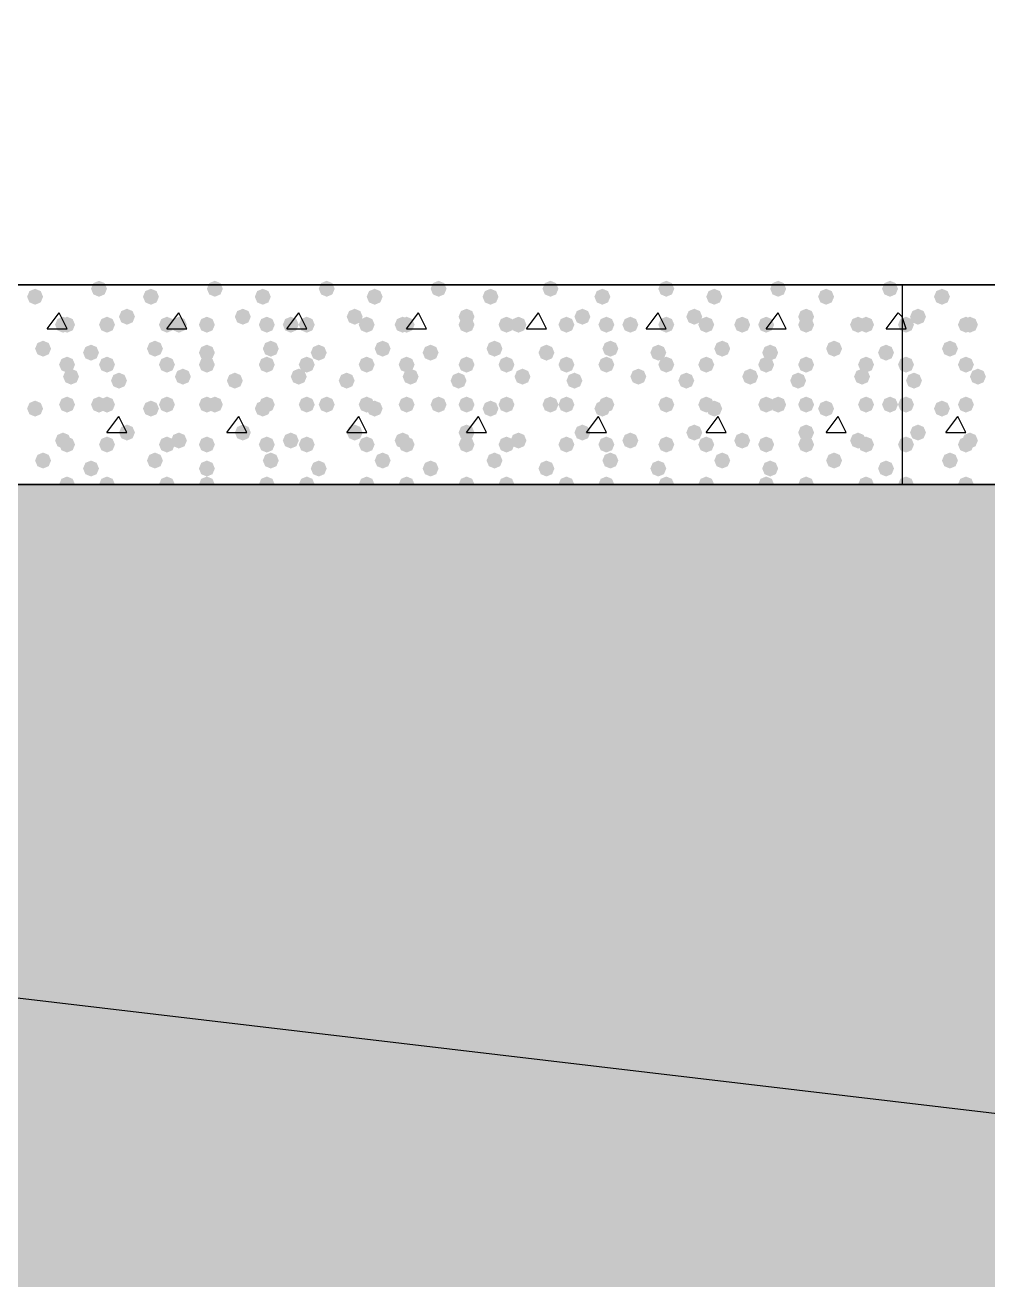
# Model space of a CAD drawing. Header units: millimetres. Extents: x 0 to 420, y 0 to 297.
# Drawn here: x 79.57 to 89.77, y 118.49 to 131.78 of the extents above; entities that cross this region are included whole.
import ezdxf

# ---------------------------------------------------------------- set-up
doc = ezdxf.new("R2010")
doc.units = ezdxf.units.MM
doc.layers.get('0').update_dxf_attribs({"linetype": 'CONTINUOUS'})

msp = doc.modelspace()

# ---------------------------------------------------------------- hatches: boundary and pattern name
at = {"true_color": 0x000008}
for points in [[(79.756, 128.905), (79.731129, 128.845204), (79.671333, 128.820333), (79.611537, 128.845204), (79.586667, 128.905), (79.611537, 128.964796), (79.671333, 128.989667), (79.731129, 128.964796)], [(80.433333, 128.989667), (80.408463, 128.929871), (80.348667, 128.905), (80.288871, 128.929871), (80.264, 128.989667), (80.288871, 129.049462), (80.348667, 129.074333), (80.408462, 129.049463)], [(80.983667, 128.905), (80.958796, 128.845204), (80.899, 128.820333), (80.839204, 128.845204), (80.814333, 128.905), (80.839204, 128.964796), (80.899, 128.989667), (80.958796, 128.964796)], [(81.661, 128.989667), (81.636129, 128.929871), (81.576333, 128.905), (81.516537, 128.929871), (81.491667, 128.989667), (81.516537, 129.049462), (81.576333, 129.074333), (81.636129, 129.049463)], [(82.169, 128.905), (82.144129, 128.845204), (82.084333, 128.820333), (82.024538, 128.845204), (81.999667, 128.905), (82.024537, 128.964796), (82.084333, 128.989667), (82.144129, 128.964796)], [(82.846333, 128.989667), (82.821462, 128.929871), (82.761667, 128.905), (82.701871, 128.929871), (82.677, 128.989667), (82.701871, 129.049462), (82.761667, 129.074333), (82.821462, 129.049463)], [(83.354333, 128.905), (83.329462, 128.845204), (83.269667, 128.820333), (83.209871, 128.845204), (83.185, 128.905), (83.209871, 128.964796), (83.269667, 128.989667), (83.329462, 128.964796)], [(84.031667, 128.989667), (84.006796, 128.929871), (83.947, 128.905), (83.887204, 128.929871), (83.862333, 128.989667), (83.887204, 129.049462), (83.947, 129.074333), (84.006796, 129.049463)], [(84.582, 128.905), (84.557129, 128.845204), (84.497333, 128.820333), (84.437538, 128.845204), (84.412667, 128.905), (84.437537, 128.964796), (84.497333, 128.989667), (84.557129, 128.964796)], [(85.217, 128.989667), (85.192129, 128.929871), (85.132333, 128.905), (85.072538, 128.929871), (85.047667, 128.989667), (85.072537, 129.049462), (85.132333, 129.074333), (85.192129, 129.049463)], [(85.767333, 128.905), (85.742463, 128.845204), (85.682667, 128.820333), (85.622871, 128.845204), (85.598, 128.905), (85.622871, 128.964796), (85.682667, 128.989667), (85.742462, 128.964796)], [(86.444667, 128.989667), (86.419796, 128.929871), (86.36, 128.905), (86.300204, 128.929871), (86.275333, 128.989667), (86.300204, 129.049462), (86.36, 129.074333), (86.419796, 129.049463)], [(86.952667, 128.905), (86.927796, 128.845204), (86.868, 128.820333), (86.808204, 128.845204), (86.783333, 128.905), (86.808204, 128.964796), (86.868, 128.989667), (86.927796, 128.964796)], [(87.63, 128.989667), (87.605129, 128.929871), (87.545333, 128.905), (87.485538, 128.929871), (87.460667, 128.989667), (87.485537, 129.049462), (87.545333, 129.074333), (87.605129, 129.049463)], [(88.138, 128.905), (88.113129, 128.845204), (88.053333, 128.820333), (87.993537, 128.845204), (87.968667, 128.905), (87.993537, 128.964796), (88.053333, 128.989667), (88.113129, 128.964796)], [(88.815333, 128.989667), (88.790463, 128.929871), (88.730667, 128.905), (88.670871, 128.929871), (88.646, 128.989667), (88.670871, 129.049462), (88.730667, 129.074333), (88.790462, 129.049463)], [(80.729667, 128.693333), (80.704796, 128.633537), (80.645, 128.608667), (80.585204, 128.633537), (80.560333, 128.693333), (80.585204, 128.753129), (80.645, 128.778), (80.704796, 128.753129)], [(81.957333, 128.693333), (81.932463, 128.633537), (81.872667, 128.608667), (81.812871, 128.633537), (81.788, 128.693333), (81.812871, 128.753129), (81.872667, 128.778), (81.932462, 128.753129)], [(83.142667, 128.693333), (83.117796, 128.633537), (83.058, 128.608667), (82.998204, 128.633537), (82.973333, 128.693333), (82.998204, 128.753129), (83.058, 128.778), (83.117796, 128.753129)], [(84.328, 128.693333), (84.303129, 128.633537), (84.243333, 128.608667), (84.183538, 128.633537), (84.158667, 128.693333), (84.183537, 128.753129), (84.243333, 128.778), (84.303129, 128.753129)], [(85.555667, 128.693333), (85.530796, 128.633537), (85.471, 128.608667), (85.411204, 128.633537), (85.386333, 128.693333), (85.411204, 128.753129), (85.471, 128.778), (85.530796, 128.753129)], [(86.741, 128.693333), (86.716129, 128.633537), (86.656333, 128.608667), (86.596537, 128.633537), (86.571667, 128.693333), (86.596537, 128.753129), (86.656333, 128.778), (86.716129, 128.753129)], [(87.926333, 128.693333), (87.901462, 128.633537), (87.841667, 128.608667), (87.781871, 128.633537), (87.757, 128.693333), (87.781871, 128.753129), (87.841667, 128.778), (87.901462, 128.753129)], [(80.052333, 128.608667), (80.027463, 128.548871), (79.967667, 128.524), (79.907871, 128.548871), (79.883, 128.608667), (79.907871, 128.668462), (79.967667, 128.693333), (80.027462, 128.668463)], [(80.094667, 128.608667), (80.069796, 128.548871), (80.01, 128.524), (79.950204, 128.548871), (79.925333, 128.608667), (79.950204, 128.668462), (80.01, 128.693333), (80.069796, 128.668463)], [(80.518, 128.608667), (80.493129, 128.548871), (80.433333, 128.524), (80.373537, 128.548871), (80.348667, 128.608667), (80.373537, 128.668462), (80.433333, 128.693333), (80.493129, 128.668463)], [(81.153, 128.608667), (81.128129, 128.548871), (81.068333, 128.524), (81.008537, 128.548871), (80.983667, 128.608667), (81.008537, 128.668462), (81.068333, 128.693333), (81.128129, 128.668463)], [(81.28, 128.608667), (81.255129, 128.548871), (81.195333, 128.524), (81.135538, 128.548871), (81.110667, 128.608667), (81.135537, 128.668462), (81.195333, 128.693333), (81.255129, 128.668463)], [(81.576333, 128.608667), (81.551463, 128.548871), (81.491667, 128.524), (81.431871, 128.548871), (81.407, 128.608667), (81.431871, 128.668462), (81.491667, 128.693333), (81.551462, 128.668463)], [(82.211333, 128.608667), (82.186462, 128.548871), (82.126667, 128.524), (82.066871, 128.548871), (82.042, 128.608667), (82.066871, 128.668462), (82.126667, 128.693333), (82.186462, 128.668463)], [(82.465333, 128.608667), (82.440463, 128.548871), (82.380667, 128.524), (82.320871, 128.548871), (82.296, 128.608667), (82.320871, 128.668462), (82.380667, 128.693333), (82.440462, 128.668463)], [(82.634667, 128.608667), (82.609796, 128.548871), (82.55, 128.524), (82.490204, 128.548871), (82.465333, 128.608667), (82.490204, 128.668462), (82.55, 128.693333), (82.609796, 128.668463)], [(83.269667, 128.608667), (83.244796, 128.548871), (83.185, 128.524), (83.125204, 128.548871), (83.100333, 128.608667), (83.125204, 128.668462), (83.185, 128.693333), (83.244796, 128.668463)], [(83.650667, 128.608667), (83.625796, 128.548871), (83.566, 128.524), (83.506204, 128.548871), (83.481333, 128.608667), (83.506204, 128.668462), (83.566, 128.693333), (83.625796, 128.668463)], [(83.693, 128.608667), (83.668129, 128.548871), (83.608333, 128.524), (83.548537, 128.548871), (83.523667, 128.608667), (83.548537, 128.668462), (83.608333, 128.693333), (83.668129, 128.668463)], [(84.328, 128.608667), (84.303129, 128.548871), (84.243333, 128.524), (84.183538, 128.548871), (84.158667, 128.608667), (84.183537, 128.668462), (84.243333, 128.693333), (84.303129, 128.668463)], [(84.751333, 128.608667), (84.726462, 128.548871), (84.666667, 128.524), (84.606871, 128.548871), (84.582, 128.608667), (84.606871, 128.668462), (84.666667, 128.693333), (84.726462, 128.668463)], [(84.878333, 128.608667), (84.853463, 128.548871), (84.793667, 128.524), (84.733871, 128.548871), (84.709, 128.608667), (84.733871, 128.668462), (84.793667, 128.693333), (84.853462, 128.668463)], [(85.386333, 128.608667), (85.361463, 128.548871), (85.301667, 128.524), (85.241871, 128.548871), (85.217, 128.608667), (85.241871, 128.668462), (85.301667, 128.693333), (85.361462, 128.668463)], [(85.809667, 128.608667), (85.784796, 128.548871), (85.725, 128.524), (85.665204, 128.548871), (85.640333, 128.608667), (85.665204, 128.668462), (85.725, 128.693333), (85.784796, 128.668463)], [(86.063667, 128.608667), (86.038796, 128.548871), (85.979, 128.524), (85.919204, 128.548871), (85.894333, 128.608667), (85.919204, 128.668462), (85.979, 128.693333), (86.038796, 128.668463)], [(86.444667, 128.608667), (86.419796, 128.548871), (86.36, 128.524), (86.300204, 128.548871), (86.275333, 128.608667), (86.300204, 128.668462), (86.36, 128.693333), (86.419796, 128.668463)], [(86.868, 128.608667), (86.843129, 128.548871), (86.783333, 128.524), (86.723537, 128.548871), (86.698667, 128.608667), (86.723537, 128.668462), (86.783333, 128.693333), (86.843129, 128.668463)], [(87.249, 128.608667), (87.224129, 128.548871), (87.164333, 128.524), (87.104538, 128.548871), (87.079667, 128.608667), (87.104537, 128.668462), (87.164333, 128.693333), (87.224129, 128.668463)], [(87.503, 128.608667), (87.478129, 128.548871), (87.418333, 128.524), (87.358537, 128.548871), (87.333667, 128.608667), (87.358537, 128.668462), (87.418333, 128.693333), (87.478129, 128.668463)], [(87.926333, 128.608667), (87.901462, 128.548871), (87.841667, 128.524), (87.781871, 128.548871), (87.757, 128.608667), (87.781871, 128.668462), (87.841667, 128.693333), (87.901462, 128.668463)], [(88.476667, 128.608667), (88.451796, 128.548871), (88.392, 128.524), (88.332204, 128.548871), (88.307333, 128.608667), (88.332204, 128.668462), (88.392, 128.693333), (88.451796, 128.668463)], [(88.561333, 128.608667), (88.536462, 128.548871), (88.476667, 128.524), (88.416871, 128.548871), (88.392, 128.608667), (88.416871, 128.668462), (88.476667, 128.693333), (88.536462, 128.668463)], [(79.840667, 128.354667), (79.815796, 128.294871), (79.756, 128.27), (79.696204, 128.294871), (79.671333, 128.354667), (79.696204, 128.414462), (79.756, 128.439333), (79.815796, 128.414463)], [(80.348667, 128.312333), (80.323796, 128.252537), (80.264, 128.227667), (80.204204, 128.252537), (80.179333, 128.312333), (80.204204, 128.372129), (80.264, 128.397), (80.323796, 128.372129)], [(81.026, 128.354667), (81.001129, 128.294871), (80.941333, 128.27), (80.881537, 128.294871), (80.856667, 128.354667), (80.881537, 128.414462), (80.941333, 128.439333), (81.001129, 128.414463)], [(81.576333, 128.312333), (81.551463, 128.252537), (81.491667, 128.227667), (81.431871, 128.252537), (81.407, 128.312333), (81.431871, 128.372129), (81.491667, 128.397), (81.551462, 128.372129)], [(82.253667, 128.354667), (82.228796, 128.294871), (82.169, 128.27), (82.109204, 128.294871), (82.084333, 128.354667), (82.109204, 128.414462), (82.169, 128.439333), (82.228796, 128.414463)], [(82.761667, 128.312333), (82.736796, 128.252537), (82.677, 128.227667), (82.617204, 128.252537), (82.592333, 128.312333), (82.617204, 128.372129), (82.677, 128.397), (82.736796, 128.372129)], [(83.439, 128.354667), (83.414129, 128.294871), (83.354333, 128.27), (83.294538, 128.294871), (83.269667, 128.354667), (83.294537, 128.414462), (83.354333, 128.439333), (83.414129, 128.414463)], [(83.947, 128.312333), (83.922129, 128.252537), (83.862333, 128.227667), (83.802538, 128.252537), (83.777667, 128.312333), (83.802537, 128.372129), (83.862333, 128.397), (83.922129, 128.372129)], [(84.624333, 128.354667), (84.599462, 128.294871), (84.539667, 128.27), (84.479871, 128.294871), (84.455, 128.354667), (84.479871, 128.414462), (84.539667, 128.439333), (84.599462, 128.414463)], [(85.174667, 128.312333), (85.149796, 128.252537), (85.09, 128.227667), (85.030204, 128.252537), (85.005333, 128.312333), (85.030204, 128.372129), (85.09, 128.397), (85.149796, 128.372129)], [(85.852, 128.354667), (85.827129, 128.294871), (85.767333, 128.27), (85.707538, 128.294871), (85.682667, 128.354667), (85.707537, 128.414462), (85.767333, 128.439333), (85.827129, 128.414463)], [(86.36, 128.312333), (86.335129, 128.252537), (86.275333, 128.227667), (86.215538, 128.252537), (86.190667, 128.312333), (86.215537, 128.372129), (86.275333, 128.397), (86.335129, 128.372129)], [(87.037333, 128.354667), (87.012463, 128.294871), (86.952667, 128.27), (86.892871, 128.294871), (86.868, 128.354667), (86.892871, 128.414462), (86.952667, 128.439333), (87.012462, 128.414463)], [(87.545333, 128.312333), (87.520463, 128.252537), (87.460667, 128.227667), (87.400871, 128.252537), (87.376, 128.312333), (87.400871, 128.372129), (87.460667, 128.397), (87.520462, 128.372129)], [(88.222667, 128.354667), (88.197796, 128.294871), (88.138, 128.27), (88.078204, 128.294871), (88.053333, 128.354667), (88.078204, 128.414462), (88.138, 128.439333), (88.197796, 128.414463)], [(88.773, 128.312333), (88.748129, 128.252537), (88.688333, 128.227667), (88.628537, 128.252537), (88.603667, 128.312333), (88.628537, 128.372129), (88.688333, 128.397), (88.748129, 128.372129)], [(80.094667, 128.185333), (80.069796, 128.125538), (80.01, 128.100667), (79.950204, 128.125538), (79.925333, 128.185333), (79.950204, 128.245129), (80.01, 128.27), (80.069796, 128.245129)], [(80.518, 128.185333), (80.493129, 128.125538), (80.433333, 128.100667), (80.373537, 128.125538), (80.348667, 128.185333), (80.373537, 128.245129), (80.433333, 128.27), (80.493129, 128.245129)], [(81.153, 128.185333), (81.128129, 128.125538), (81.068333, 128.100667), (81.008537, 128.125538), (80.983667, 128.185333), (81.008537, 128.245129), (81.068333, 128.27), (81.128129, 128.245129)], [(81.576333, 128.185333), (81.551463, 128.125538), (81.491667, 128.100667), (81.431871, 128.125538), (81.407, 128.185333), (81.431871, 128.245129), (81.491667, 128.27), (81.551462, 128.245129)], [(82.211333, 128.185333), (82.186462, 128.125538), (82.126667, 128.100667), (82.066871, 128.125538), (82.042, 128.185333), (82.066871, 128.245129), (82.126667, 128.27), (82.186462, 128.245129)], [(82.634667, 128.185333), (82.609796, 128.125538), (82.55, 128.100667), (82.490204, 128.125538), (82.465333, 128.185333), (82.490204, 128.245129), (82.55, 128.27), (82.609796, 128.245129)], [(83.269667, 128.185333), (83.244796, 128.125538), (83.185, 128.100667), (83.125204, 128.125538), (83.100333, 128.185333), (83.125204, 128.245129), (83.185, 128.27), (83.244796, 128.245129)], [(83.693, 128.185333), (83.668129, 128.125538), (83.608333, 128.100667), (83.548537, 128.125538), (83.523667, 128.185333), (83.548537, 128.245129), (83.608333, 128.27), (83.668129, 128.245129)], [(84.328, 128.185333), (84.303129, 128.125538), (84.243333, 128.100667), (84.183538, 128.125538), (84.158667, 128.185333), (84.183537, 128.245129), (84.243333, 128.27), (84.303129, 128.245129)], [(84.751333, 128.185333), (84.726462, 128.125538), (84.666667, 128.100667), (84.606871, 128.125538), (84.582, 128.185333), (84.606871, 128.245129), (84.666667, 128.27), (84.726462, 128.245129)], [(85.386333, 128.185333), (85.361463, 128.125538), (85.301667, 128.100667), (85.241871, 128.125538), (85.217, 128.185333), (85.241871, 128.245129), (85.301667, 128.27), (85.361462, 128.245129)], [(85.809667, 128.185333), (85.784796, 128.125538), (85.725, 128.100667), (85.665204, 128.125538), (85.640333, 128.185333), (85.665204, 128.245129), (85.725, 128.27), (85.784796, 128.245129)], [(86.444667, 128.185333), (86.419796, 128.125538), (86.36, 128.100667), (86.300204, 128.125538), (86.275333, 128.185333), (86.300204, 128.245129), (86.36, 128.27), (86.419796, 128.245129)], [(86.868, 128.185333), (86.843129, 128.125538), (86.783333, 128.100667), (86.723537, 128.125538), (86.698667, 128.185333), (86.723537, 128.245129), (86.783333, 128.27), (86.843129, 128.245129)], [(87.503, 128.185333), (87.478129, 128.125538), (87.418333, 128.100667), (87.358537, 128.125538), (87.333667, 128.185333), (87.358537, 128.245129), (87.418333, 128.27), (87.478129, 128.245129)], [(87.926333, 128.185333), (87.901462, 128.125538), (87.841667, 128.100667), (87.781871, 128.125538), (87.757, 128.185333), (87.781871, 128.245129), (87.841667, 128.27), (87.901462, 128.245129)], [(88.561333, 128.185333), (88.536462, 128.125538), (88.476667, 128.100667), (88.416871, 128.125538), (88.392, 128.185333), (88.416871, 128.245129), (88.476667, 128.27), (88.536462, 128.245129)], [(80.137, 128.058333), (80.112129, 127.998538), (80.052333, 127.973667), (79.992538, 127.998538), (79.967667, 128.058333), (79.992537, 128.118129), (80.052333, 128.143), (80.112129, 128.118129)], [(80.645, 128.016), (80.620129, 127.956204), (80.560333, 127.931333), (80.500538, 127.956204), (80.475667, 128.016), (80.500537, 128.075796), (80.560333, 128.100667), (80.620129, 128.075796)], [(81.322333, 128.058333), (81.297463, 127.998538), (81.237667, 127.973667), (81.177871, 127.998538), (81.153, 128.058333), (81.177871, 128.118129), (81.237667, 128.143), (81.297462, 128.118129)], [(81.872667, 128.016), (81.847796, 127.956204), (81.788, 127.931333), (81.728204, 127.956204), (81.703333, 128.016), (81.728204, 128.075796), (81.788, 128.100667), (81.847796, 128.075796)], [(82.55, 128.058333), (82.525129, 127.998538), (82.465333, 127.973667), (82.405538, 127.998538), (82.380667, 128.058333), (82.405537, 128.118129), (82.465333, 128.143), (82.525129, 128.118129)], [(83.058, 128.016), (83.033129, 127.956204), (82.973333, 127.931333), (82.913537, 127.956204), (82.888667, 128.016), (82.913537, 128.075796), (82.973333, 128.100667), (83.033129, 128.075796)], [(83.735333, 128.058333), (83.710463, 127.998538), (83.650667, 127.973667), (83.590871, 127.998538), (83.566, 128.058333), (83.590871, 128.118129), (83.650667, 128.143), (83.710462, 128.118129)], [(84.243333, 128.016), (84.218463, 127.956204), (84.158667, 127.931333), (84.098871, 127.956204), (84.074, 128.016), (84.098871, 128.075796), (84.158667, 128.100667), (84.218462, 128.075796)], [(84.920667, 128.058333), (84.895796, 127.998538), (84.836, 127.973667), (84.776204, 127.998538), (84.751333, 128.058333), (84.776204, 128.118129), (84.836, 128.143), (84.895796, 128.118129)], [(85.471, 128.016), (85.446129, 127.956204), (85.386333, 127.931333), (85.326537, 127.956204), (85.301667, 128.016), (85.326537, 128.075796), (85.386333, 128.100667), (85.446129, 128.075796)], [(86.148333, 128.058333), (86.123463, 127.998538), (86.063667, 127.973667), (86.003871, 127.998538), (85.979, 128.058333), (86.003871, 128.118129), (86.063667, 128.143), (86.123462, 128.118129)], [(86.656333, 128.016), (86.631462, 127.956204), (86.571667, 127.931333), (86.511871, 127.956204), (86.487, 128.016), (86.511871, 128.075796), (86.571667, 128.100667), (86.631462, 128.075796)], [(87.333667, 128.058333), (87.308796, 127.998538), (87.249, 127.973667), (87.189204, 127.998538), (87.164333, 128.058333), (87.189204, 128.118129), (87.249, 128.143), (87.308796, 128.118129)], [(87.841667, 128.016), (87.816796, 127.956204), (87.757, 127.931333), (87.697204, 127.956204), (87.672333, 128.016), (87.697204, 128.075796), (87.757, 128.100667), (87.816796, 128.075796)], [(88.519, 128.058333), (88.494129, 127.998538), (88.434333, 127.973667), (88.374538, 127.998538), (88.349667, 128.058333), (88.374537, 128.118129), (88.434333, 128.143), (88.494129, 128.118129)], [(79.756, 127.719667), (79.731129, 127.659871), (79.671333, 127.635), (79.611537, 127.659871), (79.586667, 127.719667), (79.611537, 127.779462), (79.671333, 127.804333), (79.731129, 127.779463)], [(80.094667, 127.762), (80.069796, 127.702204), (80.01, 127.677333), (79.950204, 127.702204), (79.925333, 127.762), (79.950204, 127.821796), (80.01, 127.846667), (80.069796, 127.821796)], [(80.433333, 127.762), (80.408463, 127.702204), (80.348667, 127.677333), (80.288871, 127.702204), (80.264, 127.762), (80.288871, 127.821796), (80.348667, 127.846667), (80.408462, 127.821796)], [(80.518, 127.762), (80.493129, 127.702204), (80.433333, 127.677333), (80.373537, 127.702204), (80.348667, 127.762), (80.373537, 127.821796), (80.433333, 127.846667), (80.493129, 127.821796)], [(80.983667, 127.719667), (80.958796, 127.659871), (80.899, 127.635), (80.839204, 127.659871), (80.814333, 127.719667), (80.839204, 127.779462), (80.899, 127.804333), (80.958796, 127.779463)], [(81.153, 127.762), (81.128129, 127.702204), (81.068333, 127.677333), (81.008537, 127.702204), (80.983667, 127.762), (81.008537, 127.821796), (81.068333, 127.846667), (81.128129, 127.821796)], [(81.576333, 127.762), (81.551463, 127.702204), (81.491667, 127.677333), (81.431871, 127.702204), (81.407, 127.762), (81.431871, 127.821796), (81.491667, 127.846667), (81.551462, 127.821796)], [(81.661, 127.762), (81.636129, 127.702204), (81.576333, 127.677333), (81.516537, 127.702204), (81.491667, 127.762), (81.516537, 127.821796), (81.576333, 127.846667), (81.636129, 127.821796)], [(82.169, 127.719667), (82.144129, 127.659871), (82.084333, 127.635), (82.024538, 127.659871), (81.999667, 127.719667), (82.024537, 127.779462), (82.084333, 127.804333), (82.144129, 127.779463)], [(82.211333, 127.762), (82.186462, 127.702204), (82.126667, 127.677333), (82.066871, 127.702204), (82.042, 127.762), (82.066871, 127.821796), (82.126667, 127.846667), (82.186462, 127.821796)], [(82.634667, 127.762), (82.609796, 127.702204), (82.55, 127.677333), (82.490204, 127.702204), (82.465333, 127.762), (82.490204, 127.821796), (82.55, 127.846667), (82.609796, 127.821796)], [(82.846333, 127.762), (82.821462, 127.702204), (82.761667, 127.677333), (82.701871, 127.702204), (82.677, 127.762), (82.701871, 127.821796), (82.761667, 127.846667), (82.821462, 127.821796)], [(83.269667, 127.762), (83.244796, 127.702204), (83.185, 127.677333), (83.125204, 127.702204), (83.100333, 127.762), (83.125204, 127.821796), (83.185, 127.846667), (83.244796, 127.821796)], [(83.354333, 127.719667), (83.329462, 127.659871), (83.269667, 127.635), (83.209871, 127.659871), (83.185, 127.719667), (83.209871, 127.779462), (83.269667, 127.804333), (83.329462, 127.779463)], [(83.693, 127.762), (83.668129, 127.702204), (83.608333, 127.677333), (83.548537, 127.702204), (83.523667, 127.762), (83.548537, 127.821796), (83.608333, 127.846667), (83.668129, 127.821796)], [(84.031667, 127.762), (84.006796, 127.702204), (83.947, 127.677333), (83.887204, 127.702204), (83.862333, 127.762), (83.887204, 127.821796), (83.947, 127.846667), (84.006796, 127.821796)], [(84.328, 127.762), (84.303129, 127.702204), (84.243333, 127.677333), (84.183538, 127.702204), (84.158667, 127.762), (84.183537, 127.821796), (84.243333, 127.846667), (84.303129, 127.821796)], [(84.582, 127.719667), (84.557129, 127.659871), (84.497333, 127.635), (84.437538, 127.659871), (84.412667, 127.719667), (84.437537, 127.779462), (84.497333, 127.804333), (84.557129, 127.779463)], [(84.751333, 127.762), (84.726462, 127.702204), (84.666667, 127.677333), (84.606871, 127.702204), (84.582, 127.762), (84.606871, 127.821796), (84.666667, 127.846667), (84.726462, 127.821796)], [(85.217, 127.762), (85.192129, 127.702204), (85.132333, 127.677333), (85.072538, 127.702204), (85.047667, 127.762), (85.072537, 127.821796), (85.132333, 127.846667), (85.192129, 127.821796)], [(85.386333, 127.762), (85.361463, 127.702204), (85.301667, 127.677333), (85.241871, 127.702204), (85.217, 127.762), (85.241871, 127.821796), (85.301667, 127.846667), (85.361462, 127.821796)], [(85.767333, 127.719667), (85.742463, 127.659871), (85.682667, 127.635), (85.622871, 127.659871), (85.598, 127.719667), (85.622871, 127.779462), (85.682667, 127.804333), (85.742462, 127.779463)], [(85.809667, 127.762), (85.784796, 127.702204), (85.725, 127.677333), (85.665204, 127.702204), (85.640333, 127.762), (85.665204, 127.821796), (85.725, 127.846667), (85.784796, 127.821796)], [(86.444667, 127.762), (86.419796, 127.702204), (86.36, 127.677333), (86.300204, 127.702204), (86.275333, 127.762), (86.300204, 127.821796), (86.36, 127.846667), (86.419796, 127.821796)], [(86.444667, 127.762), (86.419796, 127.702204), (86.36, 127.677333), (86.300204, 127.702204), (86.275333, 127.762), (86.300204, 127.821796), (86.36, 127.846667), (86.419796, 127.821796)], [(86.868, 127.762), (86.843129, 127.702204), (86.783333, 127.677333), (86.723537, 127.702204), (86.698667, 127.762), (86.723537, 127.821796), (86.783333, 127.846667), (86.843129, 127.821796)], [(86.952667, 127.719667), (86.927796, 127.659871), (86.868, 127.635), (86.808204, 127.659871), (86.783333, 127.719667), (86.808204, 127.779462), (86.868, 127.804333), (86.927796, 127.779463)], [(87.503, 127.762), (87.478129, 127.702204), (87.418333, 127.677333), (87.358537, 127.702204), (87.333667, 127.762), (87.358537, 127.821796), (87.418333, 127.846667), (87.478129, 127.821796)], [(87.63, 127.762), (87.605129, 127.702204), (87.545333, 127.677333), (87.485538, 127.702204), (87.460667, 127.762), (87.485537, 127.821796), (87.545333, 127.846667), (87.605129, 127.821796)], [(87.926333, 127.762), (87.901462, 127.702204), (87.841667, 127.677333), (87.781871, 127.702204), (87.757, 127.762), (87.781871, 127.821796), (87.841667, 127.846667), (87.901462, 127.821796)], [(88.138, 127.719667), (88.113129, 127.659871), (88.053333, 127.635), (87.993537, 127.659871), (87.968667, 127.719667), (87.993537, 127.779462), (88.053333, 127.804333), (88.113129, 127.779463)], [(88.561333, 127.762), (88.536462, 127.702204), (88.476667, 127.677333), (88.416871, 127.702204), (88.392, 127.762), (88.416871, 127.821796), (88.476667, 127.846667), (88.536462, 127.821796)], [(88.815333, 127.762), (88.790463, 127.702204), (88.730667, 127.677333), (88.670871, 127.702204), (88.646, 127.762), (88.670871, 127.821796), (88.730667, 127.846667), (88.790462, 127.821796)], [(80.729667, 127.465667), (80.704796, 127.405871), (80.645, 127.381), (80.585204, 127.405871), (80.560333, 127.465667), (80.585204, 127.525462), (80.645, 127.550333), (80.704796, 127.525463)], [(81.957333, 127.465667), (81.932463, 127.405871), (81.872667, 127.381), (81.812871, 127.405871), (81.788, 127.465667), (81.812871, 127.525462), (81.872667, 127.550333), (81.932462, 127.525463)], [(83.142667, 127.465667), (83.117796, 127.405871), (83.058, 127.381), (82.998204, 127.405871), (82.973333, 127.465667), (82.998204, 127.525462), (83.058, 127.550333), (83.117796, 127.525463)], [(84.328, 127.465667), (84.303129, 127.405871), (84.243333, 127.381), (84.183538, 127.405871), (84.158667, 127.465667), (84.183537, 127.525462), (84.243333, 127.550333), (84.303129, 127.525463)], [(85.555667, 127.465667), (85.530796, 127.405871), (85.471, 127.381), (85.411204, 127.405871), (85.386333, 127.465667), (85.411204, 127.525462), (85.471, 127.550333), (85.530796, 127.525463)], [(86.741, 127.465667), (86.716129, 127.405871), (86.656333, 127.381), (86.596537, 127.405871), (86.571667, 127.465667), (86.596537, 127.525462), (86.656333, 127.550333), (86.716129, 127.525463)], [(87.926333, 127.465667), (87.901462, 127.405871), (87.841667, 127.381), (87.781871, 127.405871), (87.757, 127.465667), (87.781871, 127.525462), (87.841667, 127.550333), (87.901462, 127.525463)], [(80.052333, 127.381), (80.027463, 127.321204), (79.967667, 127.296333), (79.907871, 127.321204), (79.883, 127.381), (79.907871, 127.440796), (79.967667, 127.465667), (80.027462, 127.440796)], [(80.094667, 127.338667), (80.069796, 127.278871), (80.01, 127.254), (79.950204, 127.278871), (79.925333, 127.338667), (79.950204, 127.398462), (80.01, 127.423333), (80.069796, 127.398463)], [(80.518, 127.338667), (80.493129, 127.278871), (80.433333, 127.254), (80.373537, 127.278871), (80.348667, 127.338667), (80.373537, 127.398462), (80.433333, 127.423333), (80.493129, 127.398463)], [(81.153, 127.338667), (81.128129, 127.278871), (81.068333, 127.254), (81.008537, 127.278871), (80.983667, 127.338667), (81.008537, 127.398462), (81.068333, 127.423333), (81.128129, 127.398463)], [(81.28, 127.381), (81.255129, 127.321204), (81.195333, 127.296333), (81.135538, 127.321204), (81.110667, 127.381), (81.135537, 127.440796), (81.195333, 127.465667), (81.255129, 127.440796)], [(81.576333, 127.338667), (81.551463, 127.278871), (81.491667, 127.254), (81.431871, 127.278871), (81.407, 127.338667), (81.431871, 127.398462), (81.491667, 127.423333), (81.551462, 127.398463)], [(82.211333, 127.338667), (82.186462, 127.278871), (82.126667, 127.254), (82.066871, 127.278871), (82.042, 127.338667), (82.066871, 127.398462), (82.126667, 127.423333), (82.186462, 127.398463)], [(82.465333, 127.381), (82.440463, 127.321204), (82.380667, 127.296333), (82.320871, 127.321204), (82.296, 127.381), (82.320871, 127.440796), (82.380667, 127.465667), (82.440462, 127.440796)], [(82.634667, 127.338667), (82.609796, 127.278871), (82.55, 127.254), (82.490204, 127.278871), (82.465333, 127.338667), (82.490204, 127.398462), (82.55, 127.423333), (82.609796, 127.398463)], [(83.269667, 127.338667), (83.244796, 127.278871), (83.185, 127.254), (83.125204, 127.278871), (83.100333, 127.338667), (83.125204, 127.398462), (83.185, 127.423333), (83.244796, 127.398463)], [(83.650667, 127.381), (83.625796, 127.321204), (83.566, 127.296333), (83.506204, 127.321204), (83.481333, 127.381), (83.506204, 127.440796), (83.566, 127.465667), (83.625796, 127.440796)], [(83.693, 127.338667), (83.668129, 127.278871), (83.608333, 127.254), (83.548537, 127.278871), (83.523667, 127.338667), (83.548537, 127.398462), (83.608333, 127.423333), (83.668129, 127.398463)], [(84.328, 127.338667), (84.303129, 127.278871), (84.243333, 127.254), (84.183538, 127.278871), (84.158667, 127.338667), (84.183537, 127.398462), (84.243333, 127.423333), (84.303129, 127.398463)], [(84.751333, 127.338667), (84.726462, 127.278871), (84.666667, 127.254), (84.606871, 127.278871), (84.582, 127.338667), (84.606871, 127.398462), (84.666667, 127.423333), (84.726462, 127.398463)], [(84.878333, 127.381), (84.853463, 127.321204), (84.793667, 127.296333), (84.733871, 127.321204), (84.709, 127.381), (84.733871, 127.440796), (84.793667, 127.465667), (84.853462, 127.440796)], [(85.386333, 127.338667), (85.361463, 127.278871), (85.301667, 127.254), (85.241871, 127.278871), (85.217, 127.338667), (85.241871, 127.398462), (85.301667, 127.423333), (85.361462, 127.398463)], [(85.809667, 127.338667), (85.784796, 127.278871), (85.725, 127.254), (85.665204, 127.278871), (85.640333, 127.338667), (85.665204, 127.398462), (85.725, 127.423333), (85.784796, 127.398463)], [(86.063667, 127.381), (86.038796, 127.321204), (85.979, 127.296333), (85.919204, 127.321204), (85.894333, 127.381), (85.919204, 127.440796), (85.979, 127.465667), (86.038796, 127.440796)], [(86.444667, 127.338667), (86.419796, 127.278871), (86.36, 127.254), (86.300204, 127.278871), (86.275333, 127.338667), (86.300204, 127.398462), (86.36, 127.423333), (86.419796, 127.398463)], [(86.868, 127.338667), (86.843129, 127.278871), (86.783333, 127.254), (86.723537, 127.278871), (86.698667, 127.338667), (86.723537, 127.398462), (86.783333, 127.423333), (86.843129, 127.398463)], [(87.249, 127.381), (87.224129, 127.321204), (87.164333, 127.296333), (87.104538, 127.321204), (87.079667, 127.381), (87.104537, 127.440796), (87.164333, 127.465667), (87.224129, 127.440796)], [(87.503, 127.338667), (87.478129, 127.278871), (87.418333, 127.254), (87.358537, 127.278871), (87.333667, 127.338667), (87.358537, 127.398462), (87.418333, 127.423333), (87.478129, 127.398463)], [(87.926333, 127.338667), (87.901462, 127.278871), (87.841667, 127.254), (87.781871, 127.278871), (87.757, 127.338667), (87.781871, 127.398462), (87.841667, 127.423333), (87.901462, 127.398463)], [(88.476667, 127.381), (88.451796, 127.321204), (88.392, 127.296333), (88.332204, 127.321204), (88.307333, 127.381), (88.332204, 127.440796), (88.392, 127.465667), (88.451796, 127.440796)], [(88.561333, 127.338667), (88.536462, 127.278871), (88.476667, 127.254), (88.416871, 127.278871), (88.392, 127.338667), (88.416871, 127.398462), (88.476667, 127.423333), (88.536462, 127.398463)], [(79.840667, 127.169333), (79.815796, 127.109537), (79.756, 127.084667), (79.696204, 127.109537), (79.671333, 127.169333), (79.696204, 127.229129), (79.756, 127.254), (79.815796, 127.229129)], [(81.026, 127.169333), (81.001129, 127.109537), (80.941333, 127.084667), (80.881537, 127.109537), (80.856667, 127.169333), (80.881537, 127.229129), (80.941333, 127.254), (81.001129, 127.229129)], [(82.253667, 127.169333), (82.228796, 127.109537), (82.169, 127.084667), (82.109204, 127.109537), (82.084333, 127.169333), (82.109204, 127.229129), (82.169, 127.254), (82.228796, 127.229129)], [(83.439, 127.169333), (83.414129, 127.109537), (83.354333, 127.084667), (83.294538, 127.109537), (83.269667, 127.169333), (83.294537, 127.229129), (83.354333, 127.254), (83.414129, 127.229129)], [(84.624333, 127.169333), (84.599462, 127.109537), (84.539667, 127.084667), (84.479871, 127.109537), (84.455, 127.169333), (84.479871, 127.229129), (84.539667, 127.254), (84.599462, 127.229129)], [(85.852, 127.169333), (85.827129, 127.109537), (85.767333, 127.084667), (85.707538, 127.109537), (85.682667, 127.169333), (85.707537, 127.229129), (85.767333, 127.254), (85.827129, 127.229129)], [(87.037333, 127.169333), (87.012463, 127.109537), (86.952667, 127.084667), (86.892871, 127.109537), (86.868, 127.169333), (86.892871, 127.229129), (86.952667, 127.254), (87.012462, 127.229129)], [(88.222667, 127.169333), (88.197796, 127.109537), (88.138, 127.084667), (88.078204, 127.109537), (88.053333, 127.169333), (88.078204, 127.229129), (88.138, 127.254), (88.197796, 127.229129)], [(80.348667, 127.084667), (80.323796, 127.024871), (80.264, 127), (80.204204, 127.024871), (80.179333, 127.084667), (80.204204, 127.144462), (80.264, 127.169333), (80.323796, 127.144463)], [(81.576333, 127.084667), (81.551463, 127.024871), (81.491667, 127), (81.431871, 127.024871), (81.407, 127.084667), (81.431871, 127.144462), (81.491667, 127.169333), (81.551462, 127.144463)], [(82.761667, 127.084667), (82.736796, 127.024871), (82.677, 127), (82.617204, 127.024871), (82.592333, 127.084667), (82.617204, 127.144462), (82.677, 127.169333), (82.736796, 127.144463)], [(83.947, 127.084667), (83.922129, 127.024871), (83.862333, 127), (83.802538, 127.024871), (83.777667, 127.084667), (83.802537, 127.144462), (83.862333, 127.169333), (83.922129, 127.144463)], [(85.174667, 127.084667), (85.149796, 127.024871), (85.09, 127), (85.030204, 127.024871), (85.005333, 127.084667), (85.030204, 127.144462), (85.09, 127.169333), (85.149796, 127.144463)], [(86.36, 127.084667), (86.335129, 127.024871), (86.275333, 127), (86.215538, 127.024871), (86.190667, 127.084667), (86.215537, 127.144462), (86.275333, 127.169333), (86.335129, 127.144463)], [(87.545333, 127.084667), (87.520463, 127.024871), (87.460667, 127), (87.400871, 127.024871), (87.376, 127.084667), (87.400871, 127.144462), (87.460667, 127.169333), (87.520462, 127.144463)], [(88.773, 127.084667), (88.748129, 127.024871), (88.688333, 127), (88.628537, 127.024871), (88.603667, 127.084667), (88.628537, 127.144462), (88.688333, 127.169333), (88.748129, 127.144463)], [(80.094667, 126.915333), (80.069796, 126.855538), (80.01, 126.830667), (79.950204, 126.855538), (79.925333, 126.915333), (79.950204, 126.975129), (80.01, 127), (80.069796, 126.975129)], [(80.518, 126.915333), (80.493129, 126.855538), (80.433333, 126.830667), (80.373537, 126.855538), (80.348667, 126.915333), (80.373537, 126.975129), (80.433333, 127), (80.493129, 126.975129)], [(81.153, 126.915333), (81.128129, 126.855538), (81.068333, 126.830667), (81.008537, 126.855538), (80.983667, 126.915333), (81.008537, 126.975129), (81.068333, 127), (81.128129, 126.975129)], [(81.576333, 126.915333), (81.551463, 126.855538), (81.491667, 126.830667), (81.431871, 126.855538), (81.407, 126.915333), (81.431871, 126.975129), (81.491667, 127), (81.551462, 126.975129)], [(82.211333, 126.915333), (82.186462, 126.855538), (82.126667, 126.830667), (82.066871, 126.855538), (82.042, 126.915333), (82.066871, 126.975129), (82.126667, 127), (82.186462, 126.975129)], [(82.634667, 126.915333), (82.609796, 126.855538), (82.55, 126.830667), (82.490204, 126.855538), (82.465333, 126.915333), (82.490204, 126.975129), (82.55, 127), (82.609796, 126.975129)], [(83.269667, 126.915333), (83.244796, 126.855538), (83.185, 126.830667), (83.125204, 126.855538), (83.100333, 126.915333), (83.125204, 126.975129), (83.185, 127), (83.244796, 126.975129)], [(83.693, 126.915333), (83.668129, 126.855538), (83.608333, 126.830667), (83.548537, 126.855538), (83.523667, 126.915333), (83.548537, 126.975129), (83.608333, 127), (83.668129, 126.975129)], [(84.328, 126.915333), (84.303129, 126.855538), (84.243333, 126.830667), (84.183538, 126.855538), (84.158667, 126.915333), (84.183537, 126.975129), (84.243333, 127), (84.303129, 126.975129)], [(84.751333, 126.915333), (84.726462, 126.855538), (84.666667, 126.830667), (84.606871, 126.855538), (84.582, 126.915333), (84.606871, 126.975129), (84.666667, 127), (84.726462, 126.975129)], [(85.386333, 126.915333), (85.361463, 126.855538), (85.301667, 126.830667), (85.241871, 126.855538), (85.217, 126.915333), (85.241871, 126.975129), (85.301667, 127), (85.361462, 126.975129)], [(85.809667, 126.915333), (85.784796, 126.855538), (85.725, 126.830667), (85.665204, 126.855538), (85.640333, 126.915333), (85.665204, 126.975129), (85.725, 127), (85.784796, 126.975129)], [(86.444667, 126.915333), (86.419796, 126.855538), (86.36, 126.830667), (86.300204, 126.855538), (86.275333, 126.915333), (86.300204, 126.975129), (86.36, 127), (86.419796, 126.975129)], [(86.868, 126.915333), (86.843129, 126.855538), (86.783333, 126.830667), (86.723537, 126.855538), (86.698667, 126.915333), (86.723537, 126.975129), (86.783333, 127), (86.843129, 126.975129)], [(87.503, 126.915333), (87.478129, 126.855538), (87.418333, 126.830667), (87.358537, 126.855538), (87.333667, 126.915333), (87.358537, 126.975129), (87.418333, 127), (87.478129, 126.975129)], [(87.926333, 126.915333), (87.901462, 126.855538), (87.841667, 126.830667), (87.781871, 126.855538), (87.757, 126.915333), (87.781871, 126.975129), (87.841667, 127), (87.901462, 126.975129)], [(88.561333, 126.915333), (88.536462, 126.855538), (88.476667, 126.830667), (88.416871, 126.855538), (88.392, 126.915333), (88.416871, 126.975129), (88.476667, 127), (88.536462, 126.975129)]]:
    msp.add_hatch(color=0, dxfattribs=at).paths.add_polyline_path(points, flags=0)
at = {"true_color": 0x000007}
for points in [[(89.365667, 128.905), (89.340796, 128.845204), (89.281, 128.820333), (89.221204, 128.845204), (89.196333, 128.905), (89.221204, 128.964796), (89.281, 128.989667), (89.340796, 128.964796)], [(89.111667, 128.693333), (89.086796, 128.633537), (89.027, 128.608667), (88.967204, 128.633537), (88.942333, 128.693333), (88.967204, 128.753129), (89.027, 128.778), (89.086796, 128.753129)], [(88.984667, 128.608667), (88.959796, 128.548871), (88.9, 128.524), (88.840204, 128.548871), (88.815333, 128.608667), (88.840204, 128.668462), (88.9, 128.693333), (88.959796, 128.668463)], [(89.619667, 128.608667), (89.594796, 128.548871), (89.535, 128.524), (89.475204, 128.548871), (89.450333, 128.608667), (89.475204, 128.668462), (89.535, 128.693333), (89.594796, 128.668463)], [(89.662, 128.608667), (89.637129, 128.548871), (89.577333, 128.524), (89.517538, 128.548871), (89.492667, 128.608667), (89.517537, 128.668462), (89.577333, 128.693333), (89.637129, 128.668463)], [(89.450333, 128.354667), (89.425463, 128.294871), (89.365667, 128.27), (89.305871, 128.294871), (89.281, 128.354667), (89.305871, 128.414462), (89.365667, 128.439333), (89.425462, 128.414463)], [(88.984667, 128.185333), (88.959796, 128.125538), (88.9, 128.100667), (88.840204, 128.125538), (88.815333, 128.185333), (88.840204, 128.245129), (88.9, 128.27), (88.959796, 128.245129)], [(89.619667, 128.185333), (89.594796, 128.125538), (89.535, 128.100667), (89.475204, 128.125538), (89.450333, 128.185333), (89.475204, 128.245129), (89.535, 128.27), (89.594796, 128.245129)], [(89.069333, 128.016), (89.044462, 127.956204), (88.984667, 127.931333), (88.924871, 127.956204), (88.9, 128.016), (88.924871, 128.075796), (88.984667, 128.100667), (89.044462, 128.075796)], [(89.746667, 128.058333), (89.721796, 127.998538), (89.662, 127.973667), (89.602204, 127.998538), (89.577333, 128.058333), (89.602204, 128.118129), (89.662, 128.143), (89.721796, 128.118129)], [(88.984667, 127.762), (88.959796, 127.702204), (88.9, 127.677333), (88.840204, 127.702204), (88.815333, 127.762), (88.840204, 127.821796), (88.9, 127.846667), (88.959796, 127.821796)], [(89.365667, 127.719667), (89.340796, 127.659871), (89.281, 127.635), (89.221204, 127.659871), (89.196333, 127.719667), (89.221204, 127.779462), (89.281, 127.804333), (89.340796, 127.779463)], [(89.619667, 127.762), (89.594796, 127.702204), (89.535, 127.677333), (89.475204, 127.702204), (89.450333, 127.762), (89.475204, 127.821796), (89.535, 127.846667), (89.594796, 127.821796)], [(89.111667, 127.465667), (89.086796, 127.405871), (89.027, 127.381), (88.967204, 127.405871), (88.942333, 127.465667), (88.967204, 127.525462), (89.027, 127.550333), (89.086796, 127.525463)], [(88.984667, 127.338667), (88.959796, 127.278871), (88.9, 127.254), (88.840204, 127.278871), (88.815333, 127.338667), (88.840204, 127.398462), (88.9, 127.423333), (88.959796, 127.398463)], [(89.619667, 127.338667), (89.594796, 127.278871), (89.535, 127.254), (89.475204, 127.278871), (89.450333, 127.338667), (89.475204, 127.398462), (89.535, 127.423333), (89.594796, 127.398463)], [(89.662, 127.381), (89.637129, 127.321204), (89.577333, 127.296333), (89.517538, 127.321204), (89.492667, 127.381), (89.517537, 127.440796), (89.577333, 127.465667), (89.637129, 127.440796)], [(89.450333, 127.169333), (89.425463, 127.109537), (89.365667, 127.084667), (89.305871, 127.109537), (89.281, 127.169333), (89.305871, 127.229129), (89.365667, 127.254), (89.425462, 127.229129)], [(88.984667, 126.915333), (88.959796, 126.855538), (88.9, 126.830667), (88.840204, 126.855538), (88.815333, 126.915333), (88.840204, 126.975129), (88.9, 127), (88.959796, 126.975129)], [(89.619667, 126.915333), (89.594796, 126.855538), (89.535, 126.830667), (89.475204, 126.855538), (89.450333, 126.915333), (89.475204, 126.975129), (89.535, 127), (89.594796, 126.975129)]]:
    msp.add_hatch(color=0, dxfattribs=at).paths.add_polyline_path(points, flags=0)
at = {"true_color": 0x000008}
h = msp.add_hatch(color=0, dxfattribs=at)
h.paths.add_polyline_path([(194.775667, 126.915333), (33.401, 126.915333), (194.775667, 107.865333)], flags=0)
h.paths.add_polyline_path([(33.401, 126.915333), (194.775667, 107.865333), (33.401, 107.865333)], flags=0)

# ---------------------------------------------------------------- linework, layer by layer
at = {"color": 0, "true_color": 0x000007}
for points in [[(32.342667, 126.915333), (32.342667, 150.241), (380.576667, 150.241), (380.576667, 126.915333), (218.101333, 126.915333), (218.101333, 105.748667), (194.775667, 105.748667), (194.775667, 126.915333)], [(32.342667, 126.915333), (32.342667, 150.241), (380.576667, 150.241), (380.576667, 126.915333), (218.101333, 126.915333), (218.101333, 105.748667), (194.775667, 105.748667), (194.775667, 126.915333)], [(88.857667, 129.032), (88.857667, 126.915333), (90.974333, 126.915333), (90.974333, 129.032)]]:
    msp.add_lwpolyline(points, close=True, dxfattribs=at)
at = {"color": 0, "true_color": 0x0000fd}
msp.add_lwpolyline([(215.984667, 129.032), (378.46, 129.032), (378.46, 148.124333), (34.459333, 148.124333), (34.459333, 129.032), (196.934667, 129.032), (196.934667, 107.865333), (215.984667, 107.865333)], close=True, dxfattribs=at)
at = {"color": 0, "true_color": 0x000007}
for points in [[(88.857667, 129.032), (69.765333, 129.032)], [(88.9, 128.566333), (88.857667, 128.693333)], [(88.857667, 128.566333), (88.9, 128.566333)], [(89.323333, 127.465667), (89.450333, 127.635)], [(89.535, 127.465667), (89.450333, 127.635)], [(89.323333, 127.465667), (89.535, 127.465667)], [(69.765333, 126.915333), (88.857667, 126.915333)]]:
    msp.add_lwpolyline(points, dxfattribs=at)
at = {"color": 0, "true_color": 0x000008}
for points in [[(79.798333, 128.566333), (79.925333, 128.735667)], [(80.01, 128.566333), (79.925333, 128.735667)], [(81.068333, 128.566333), (81.195333, 128.735667)], [(81.28, 128.566333), (81.195333, 128.735667)], [(82.338333, 128.566333), (82.465333, 128.735667)], [(82.55, 128.566333), (82.465333, 128.735667)], [(83.608333, 128.566333), (83.735333, 128.735667)], [(83.82, 128.566333), (83.735333, 128.735667)], [(84.878333, 128.566333), (85.005333, 128.735667)], [(85.09, 128.566333), (85.005333, 128.735667)], [(86.148333, 128.566333), (86.275333, 128.735667)], [(86.36, 128.566333), (86.275333, 128.735667)], [(87.418333, 128.566333), (87.545333, 128.735667)], [(87.63, 128.566333), (87.545333, 128.735667)], [(88.688333, 128.566333), (88.815333, 128.735667)], [(88.857667, 128.693333), (88.815333, 128.735667)], [(79.798333, 128.566333), (80.01, 128.566333)], [(81.068333, 128.566333), (81.28, 128.566333)], [(82.338333, 128.566333), (82.55, 128.566333)], [(83.608333, 128.566333), (83.82, 128.566333)], [(84.878333, 128.566333), (85.09, 128.566333)], [(86.148333, 128.566333), (86.36, 128.566333)], [(87.418333, 128.566333), (87.63, 128.566333)], [(88.688333, 128.566333), (88.857667, 128.566333)], [(80.433333, 127.465667), (80.560333, 127.635)], [(80.645, 127.465667), (80.560333, 127.635)], [(81.703333, 127.465667), (81.830333, 127.635)], [(81.915, 127.465667), (81.830333, 127.635)], [(82.973333, 127.465667), (83.100333, 127.635)], [(83.185, 127.465667), (83.100333, 127.635)], [(84.243333, 127.465667), (84.370333, 127.635)], [(84.455, 127.465667), (84.370333, 127.635)], [(85.513333, 127.465667), (85.640333, 127.635)], [(85.725, 127.465667), (85.640333, 127.635)], [(86.783333, 127.465667), (86.910333, 127.635)], [(86.995, 127.465667), (86.910333, 127.635)], [(88.053333, 127.465667), (88.180333, 127.635)], [(88.265, 127.465667), (88.180333, 127.635)], [(80.433333, 127.465667), (80.645, 127.465667)], [(81.703333, 127.465667), (81.915, 127.465667)], [(82.973333, 127.465667), (83.185, 127.465667)], [(84.243333, 127.465667), (84.455, 127.465667)], [(85.513333, 127.465667), (85.725, 127.465667)], [(86.783333, 127.465667), (86.995, 127.465667)], [(88.053333, 127.465667), (88.265, 127.465667)]]:
    msp.add_lwpolyline(points, dxfattribs=at)
for points in [[(194.775667, 126.915333), (33.401, 126.915333), (194.775667, 107.865333)], [(33.401, 126.915333), (194.775667, 107.865333), (33.401, 107.865333)]]:
    msp.add_lwpolyline(points, close=True, dxfattribs=at)

doc.saveas('drawing.dxf')
